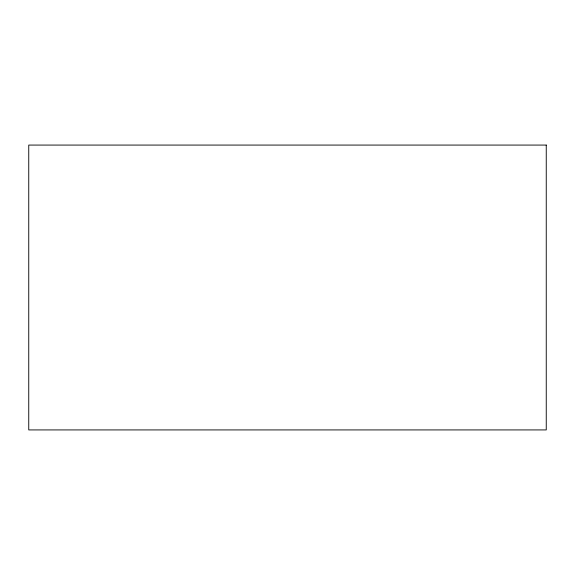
<?xml version="1.0" encoding="UTF-8"?>
<svg xmlns="http://www.w3.org/2000/svg" width="575" height="575" viewBox="0 0 575 575"><rect width="100%" height="100%" fill="white"/><g stroke="black" fill="none" stroke-linecap="round" stroke-linejoin="round"><path stroke-width="0.86" d="M546.25 145.072L28.75 145.072L28.75 429.927L546.25 429.927L546.25 145.072"/></g></svg>
